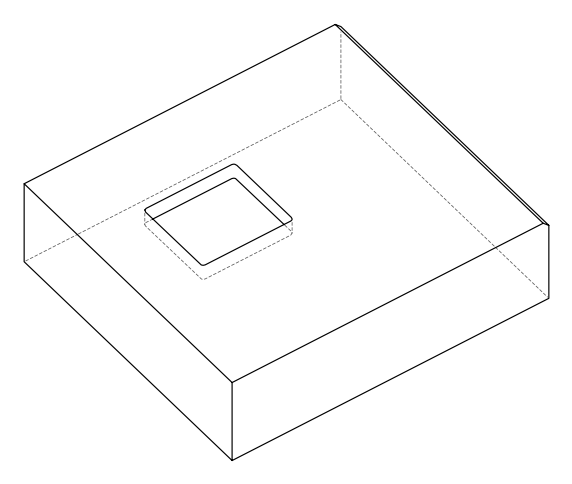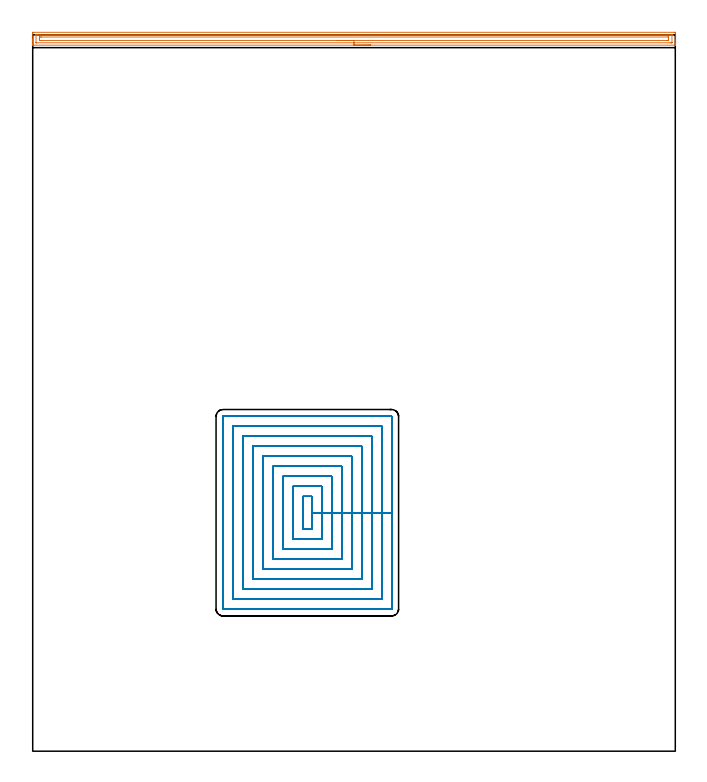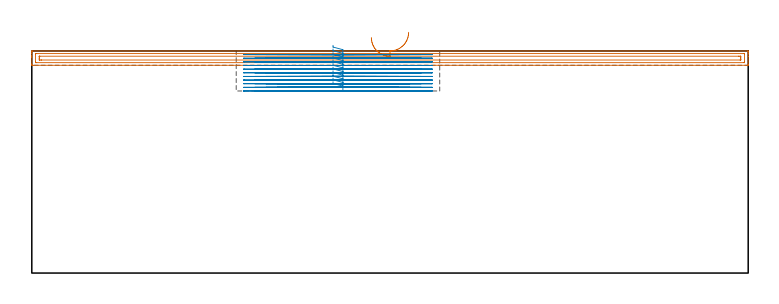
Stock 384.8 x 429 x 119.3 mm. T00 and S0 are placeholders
(PLAN: 2 operations, 1 tool changes, 59.3 min)
(1 AREA_MILL | FG_CHAMFER_SURFACE | UGT0205_001 | 9.45 min | 11408 mm3)
(2 MILL_RECTANGULAR_POCKET | POCKET_RECTANGULAR_STRAIGHT | NXT0201_009 | Follow Part, ap 2, ae 75% | 49.85 min | 290173 mm3)
(TOOL UGT0205_001 | Chamfer Mill 20 x 3 x 45 deg. | D20 FL50 Z2)
(TOOL NXT0201_009 | ENDMILL 8mm [2P460-0800-NA 1630] | D8 FL26 Z6)
(OP 1 AREA_MILL)
G17 G21 G94 G90
T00 M6
G54
G17 G0 G90 X202.4 Y422.8 S1061 M3
G43 Z129.3 H0
G94 G1 X202.362 Z128.428 F250.
X202.248 Z127.563
X202.059 Z126.712
X201.797 Z125.88
X201.463 Z125.074
X201.06 Z124.3
X200.592 Z123.564
X200.06 Z122.872
X199.471 Z122.229
X198.828 Z121.639
X198.136 Z121.108
X197.4 Z120.64
X196.626 Z120.237
X195.82 Z119.903
X194.988 Z119.641
X194.136 Z119.452
X193.272 Z119.338
X192.4 Z119.3
X0.181
X0.01 Y422.802 Z119.288
X0.002 Y422.941 Z119.151
X0. Y423.085 Z119.015
Y423.32 Z118.78
Y424.027 Z118.068
Y425.255 Z116.842
Y425.776 Z116.319
Y426.39 Z115.706
Y429.887 Z112.21
X0.003 Y430.148 Z111.95
X0.01 Y430.493 Z111.604
X0.27 Y430.498 Z111.601
X0.628 Y430.5 Z111.6
X384.172
X384.53 Y430.498 Z111.601
X384.79 Y430.493 Z111.604
X384.8 Y430.148 Z111.95
Y425.776 Z116.319
Y424.38 Z117.716
Y424.027 Z118.068
Y423.32 Z118.78
Y423.085 Z119.015
X384.798 Y422.941 Z119.151
X384.79 Y422.802 Z119.288
X384.619 Y422.8 Z119.3
X192.4
Y424.214 Z117.886
X2.224 Y424.215 Z117.885
X2.059 Y424.217 Z117.883
X2.02 Y424.22 Z117.88
X2.01 Y424.223 Z117.877
X2.006 Y424.234 Z117.866
X2.003 Y424.268 Z117.832
X2. Y424.433 Z117.667
Y428.805 Z113.295
X2.003 Y428.941 Z113.159
X2.007 Y429.049 Z113.051
X2.01 Y429.078 Z113.022
X2.023 Y429.08 Z113.02
X2.065 Y429.082 Z113.018
X2.416 Y429.085 Z113.015
X2.607 Y429.086 Z113.014
X382.576 Y429.085 Z113.015
X382.741 Y429.083 Z113.017
X382.78 Y429.08 Z113.02
X382.79 Y429.077 Z113.023
X382.794 Y429.066 Z113.034
X382.797 Y429.032 Z113.068
X382.8 Y428.867 Z113.233
Y424.495 Z117.605
X382.797 Y424.359 Z117.741
X382.793 Y424.251 Z117.849
X382.79 Y424.222 Z117.878
X382.777 Y424.22 Z117.88
X382.735 Y424.218 Z117.882
X382.384 Y424.215 Z117.885
X382.193 Y424.214 Z117.886
X192.4
Y425.628 Z116.472
X4.354 Y425.629 Z116.471
X4.204 Y425.63 Z116.47
X4.054 Y425.634 Z116.466
X4.018 Y425.635 Z116.465
X4.01 Y425.657 Z116.443
X4.005 Y425.709 Z116.391
X4.002 Y425.776 Z116.324
X4. Y425.975 Z116.125
Y426.65 Z115.45
Y426.849 Z115.251
X4.006 Y427.524 Z114.576
X4.009 Y427.624 Z114.476
X4.013 Y427.665 Z114.435
X4.058 Y427.667 Z114.433
X4.204 Y427.669 Z114.431
X4.948 Y427.671 Z114.429
X5.098 Y427.672 Z114.428
X380.446 Y427.671 Z114.429
X380.596 Y427.67 Z114.43
X380.746 Y427.666 Z114.434
X380.782 Y427.665 Z114.435
X380.79 Y427.643 Z114.457
X380.795 Y427.591 Z114.509
X380.798 Y427.524 Z114.576
X380.8 Y427.325 Z114.775
Y426.65 Z115.45
Y426.451 Z115.649
X380.794 Y425.776 Z116.324
X380.791 Y425.676 Z116.424
X380.787 Y425.635 Z116.465
X380.742 Y425.633 Z116.467
X380.596 Y425.631 Z116.469
X379.852 Y425.629 Z116.471
X379.702 Y425.628 Z116.472
X192.4
X191.528 Z116.51
X190.664 Z116.623
X189.812 Z116.812
X188.98 Z117.075
X188.174 Z117.408
X187.4 Z117.811
X186.664 Z118.28
X185.972 Z118.811
X185.329 Z119.4
X184.74 Z120.044
X184.208 Z120.736
X183.74 Z121.472
X183.337 Z122.245
X183.003 Z123.051
X182.741 Z123.883
X182.552 Z124.735
X182.438 Z125.6
X182.4 Z126.472
G0 Z129.3
M5
M2
(OP 2 MILL_RECTANGULAR_POCKET)
G17 G21 G94 G90
T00 M6
G54
G17 G0 G90 X161.8 Y136.391 S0 M3
G43 Z129.3 H1
Z122.3
G94 G1 Y133. Z121.391 F250.
X167.1 Z119.971
Y142.8 Z117.345
Y152.6 F500.
X161.8
Y133.
X167.1
Y142.8
X173.1
Y158.6
X155.8
Y127.
X173.1
Y142.8
X179.1
Y164.6
X149.8
Y121.
X179.1
Y142.8
X185.1
Y170.6
X143.8
Y115.
X185.1
Y142.8
X191.1
Y176.6
X137.8
Y109.
X191.1
Y142.8
X197.1
Y182.6
X131.8
Y103.
X197.1
Y142.8
X203.1
Y188.6
X125.8
Y97.
X203.1
Y142.8
X209.1
Y194.6
X119.8
Y91.
X209.1
Y142.8
X215.1
Y200.4
G3 X214.9 Y200.6 R0.2
G1 X114.
G3 X113.8 Y200.4 R0.2
G1 Y85.2
G3 X114. Y85. R0.2
G1 X214.9
G3 X215.1 Y85.2 R0.2
G1 Y142.8
Y143.8
G0 X161.8 Y136.391 Z120.345
G1 Y133. Z119.437 F250.
X167.1 Z118.017
Y142.8 Z115.391
Y152.6 F500.
X161.8
Y133.
X167.1
Y142.8
X173.1
Y158.6
X155.8
Y127.
X173.1
Y142.8
X179.1
Y164.6
X149.8
Y121.
X179.1
Y142.8
X185.1
Y170.6
X143.8
Y115.
X185.1
Y142.8
X191.1
Y176.6
X137.8
Y109.
X191.1
Y142.8
X197.1
Y182.6
X131.8
Y103.
X197.1
Y142.8
X203.1
Y188.6
X125.8
Y97.
X203.1
Y142.8
X209.1
Y194.6
X119.8
Y91.
X209.1
Y142.8
X215.1
Y200.4
G3 X214.9 Y200.6 R0.2
G1 X114.
G3 X113.8 Y200.4 R0.2
G1 Y85.2
G3 X114. Y85. R0.2
G1 X214.9
G3 X215.1 Y85.2 R0.2
G1 Y142.8
Y143.8
G0 X161.8 Y136.391 Z118.391
G1 Y133. Z117.482 F250.
X167.1 Z116.062
Y142.8 Z113.436
Y152.6 F500.
X161.8
Y133.
X167.1
Y142.8
X173.1
Y158.6
X155.8
Y127.
X173.1
Y142.8
X179.1
Y164.6
X149.8
Y121.
X179.1
Y142.8
X185.1
Y170.6
X143.8
Y115.
X185.1
Y142.8
X191.1
Y176.6
X137.8
Y109.
X191.1
Y142.8
X197.1
Y182.6
X131.8
Y103.
X197.1
Y142.8
X203.1
Y188.6
X125.8
Y97.
X203.1
Y142.8
X209.1
Y194.6
X119.8
Y91.
X209.1
Y142.8
X215.1
Y200.4
G3 X214.9 Y200.6 R0.2
G1 X114.
G3 X113.8 Y200.4 R0.2
G1 Y85.2
G3 X114. Y85. R0.2
G1 X214.9
G3 X215.1 Y85.2 R0.2
G1 Y142.8
Y143.8
G0 X161.8 Y136.391 Z116.436
G1 Y133. Z115.528 F250.
X167.1 Z114.108
Y142.8 Z111.482
Y152.6 F500.
X161.8
Y133.
X167.1
Y142.8
X173.1
Y158.6
X155.8
Y127.
X173.1
Y142.8
X179.1
Y164.6
X149.8
Y121.
X179.1
Y142.8
X185.1
Y170.6
X143.8
Y115.
X185.1
Y142.8
X191.1
Y176.6
X137.8
Y109.
X191.1
Y142.8
X197.1
Y182.6
X131.8
Y103.
X197.1
Y142.8
X203.1
Y188.6
X125.8
Y97.
X203.1
Y142.8
X209.1
Y194.6
X119.8
Y91.
X209.1
Y142.8
X215.1
Y200.4
G3 X214.9 Y200.6 R0.2
G1 X114.
G3 X113.8 Y200.4 R0.2
G1 Y85.2
G3 X114. Y85. R0.2
G1 X214.9
G3 X215.1 Y85.2 R0.2
G1 Y142.8
Y143.8
G0 X161.8 Y136.391 Z114.482
G1 Y133. Z113.573 F250.
X167.1 Z112.153
Y142.8 Z109.527
Y152.6 F500.
X161.8
Y133.
X167.1
Y142.8
X173.1
Y158.6
X155.8
Y127.
X173.1
Y142.8
X179.1
Y164.6
X149.8
Y121.
X179.1
Y142.8
X185.1
Y170.6
X143.8
Y115.
X185.1
Y142.8
X191.1
Y176.6
X137.8
Y109.
X191.1
Y142.8
X197.1
Y182.6
X131.8
Y103.
X197.1
Y142.8
X203.1
Y188.6
X125.8
Y97.
X203.1
Y142.8
X209.1
Y194.6
X119.8
Y91.
X209.1
Y142.8
X215.1
Y200.4
G3 X214.9 Y200.6 R0.2
G1 X114.
G3 X113.8 Y200.4 R0.2
G1 Y85.2
G3 X114. Y85. R0.2
G1 X214.9
G3 X215.1 Y85.2 R0.2
G1 Y142.8
Y143.8
G0 X161.8 Y136.391 Z112.527
G1 Y133. Z111.619 F250.
X167.1 Z110.199
Y142.8 Z107.573
Y152.6 F500.
X161.8
Y133.
X167.1
Y142.8
X173.1
Y158.6
X155.8
Y127.
X173.1
Y142.8
X179.1
Y164.6
X149.8
Y121.
X179.1
Y142.8
X185.1
Y170.6
X143.8
Y115.
X185.1
Y142.8
X191.1
Y176.6
X137.8
Y109.
X191.1
Y142.8
X197.1
Y182.6
X131.8
Y103.
X197.1
Y142.8
X203.1
Y188.6
X125.8
Y97.
X203.1
Y142.8
X209.1
Y194.6
X119.8
Y91.
X209.1
Y142.8
X215.1
Y200.4
G3 X214.9 Y200.6 R0.2
G1 X114.
G3 X113.8 Y200.4 R0.2
G1 Y85.2
G3 X114. Y85. R0.2
G1 X214.9
G3 X215.1 Y85.2 R0.2
G1 Y142.8
Y143.8
G0 X161.8 Y136.391 Z110.573
G1 Y133. Z109.664 F250.
X167.1 Z108.244
Y142.8 Z105.618
Y152.6 F500.
X161.8
Y133.
X167.1
Y142.8
X173.1
Y158.6
X155.8
Y127.
X173.1
Y142.8
X179.1
Y164.6
X149.8
Y121.
X179.1
Y142.8
X185.1
Y170.6
X143.8
Y115.
X185.1
Y142.8
X191.1
Y176.6
X137.8
Y109.
X191.1
Y142.8
X197.1
Y182.6
X131.8
Y103.
X197.1
Y142.8
X203.1
Y188.6
X125.8
Y97.
X203.1
Y142.8
X209.1
Y194.6
X119.8
Y91.
X209.1
Y142.8
X215.1
Y200.4
G3 X214.9 Y200.6 R0.2
G1 X114.
G3 X113.8 Y200.4 R0.2
G1 Y85.2
G3 X114. Y85. R0.2
G1 X214.9
G3 X215.1 Y85.2 R0.2
G1 Y142.8
Y143.8
G0 X161.8 Y136.391 Z108.618
G1 Y133. Z107.71 F250.
X167.1 Z106.29
Y142.8 Z103.664
Y152.6 F500.
X161.8
Y133.
X167.1
Y142.8
X173.1
Y158.6
X155.8
Y127.
X173.1
Y142.8
X179.1
Y164.6
X149.8
Y121.
X179.1
Y142.8
X185.1
Y170.6
X143.8
Y115.
X185.1
Y142.8
X191.1
Y176.6
X137.8
Y109.
X191.1
Y142.8
X197.1
Y182.6
X131.8
Y103.
X197.1
Y142.8
X203.1
Y188.6
X125.8
Y97.
X203.1
Y142.8
X209.1
Y194.6
X119.8
Y91.
X209.1
Y142.8
X215.1
Y200.4
G3 X214.9 Y200.6 R0.2
G1 X114.
G3 X113.8 Y200.4 R0.2
G1 Y85.2
G3 X114. Y85. R0.2
G1 X214.9
G3 X215.1 Y85.2 R0.2
G1 Y142.8
Y143.8
G0 X161.8 Y136.391 Z106.664
G1 Y133. Z105.755 F250.
X167.1 Z104.335
Y142.8 Z101.709
Y152.6 F500.
X161.8
Y133.
X167.1
Y142.8
X173.1
Y158.6
X155.8
Y127.
X173.1
Y142.8
X179.1
Y164.6
X149.8
Y121.
X179.1
Y142.8
X185.1
Y170.6
X143.8
Y115.
X185.1
Y142.8
X191.1
Y176.6
X137.8
Y109.
X191.1
Y142.8
X197.1
Y182.6
X131.8
Y103.
X197.1
Y142.8
X203.1
Y188.6
X125.8
Y97.
X203.1
Y142.8
X209.1
Y194.6
X119.8
Y91.
X209.1
Y142.8
X215.1
Y200.4
G3 X214.9 Y200.6 R0.2
G1 X114.
G3 X113.8 Y200.4 R0.2
G1 Y85.2
G3 X114. Y85. R0.2
G1 X214.9
G3 X215.1 Y85.2 R0.2
G1 Y142.8
Y143.8
G0 X161.8 Y136.391 Z104.709
G1 Y133. Z103.801 F250.
X167.1 Z102.38
Y142.8 Z99.755
Y152.6 F500.
X161.8
Y133.
X167.1
Y142.8
X173.1
Y158.6
X155.8
Y127.
X173.1
Y142.8
X179.1
Y164.6
X149.8
Y121.
X179.1
Y142.8
X185.1
Y170.6
X143.8
Y115.
X185.1
Y142.8
X191.1
Y176.6
X137.8
Y109.
X191.1
Y142.8
X197.1
Y182.6
X131.8
Y103.
X197.1
Y142.8
X203.1
Y188.6
X125.8
Y97.
X203.1
Y142.8
X209.1
Y194.6
X119.8
Y91.
X209.1
Y142.8
X215.1
Y200.4
G3 X214.9 Y200.6 R0.2
G1 X114.
G3 X113.8 Y200.4 R0.2
G1 Y85.2
G3 X114. Y85. R0.2
G1 X214.9
G3 X215.1 Y85.2 R0.2
G1 Y142.8
Y143.8
G0 X161.8 Y136.391 Z102.755
G1 Y133. Z101.846 F250.
X167.1 Z100.426
Y142.8 Z97.8
Y152.6 F500.
X161.8
Y133.
X167.1
Y142.8
X173.1
Y158.6
X155.8
Y127.
X173.1
Y142.8
X179.1
Y164.6
X149.8
Y121.
X179.1
Y142.8
X185.1
Y170.6
X143.8
Y115.
X185.1
Y142.8
X191.1
Y176.6
X137.8
Y109.
X191.1
Y142.8
X197.1
Y182.6
X131.8
Y103.
X197.1
Y142.8
X203.1
Y188.6
X125.8
Y97.
X203.1
Y142.8
X209.1
Y194.6
X119.8
Y91.
X209.1
Y142.8
X215.1
Y200.4
G3 X214.9 Y200.6 R0.2
G1 X114.
G3 X113.8 Y200.4 R0.2
G1 Y85.2
G3 X114. Y85. R0.2
G1 X214.9
G3 X215.1 Y85.2 R0.2
G1 Y142.8
Y143.8
G0 Z129.3
M5
M2
